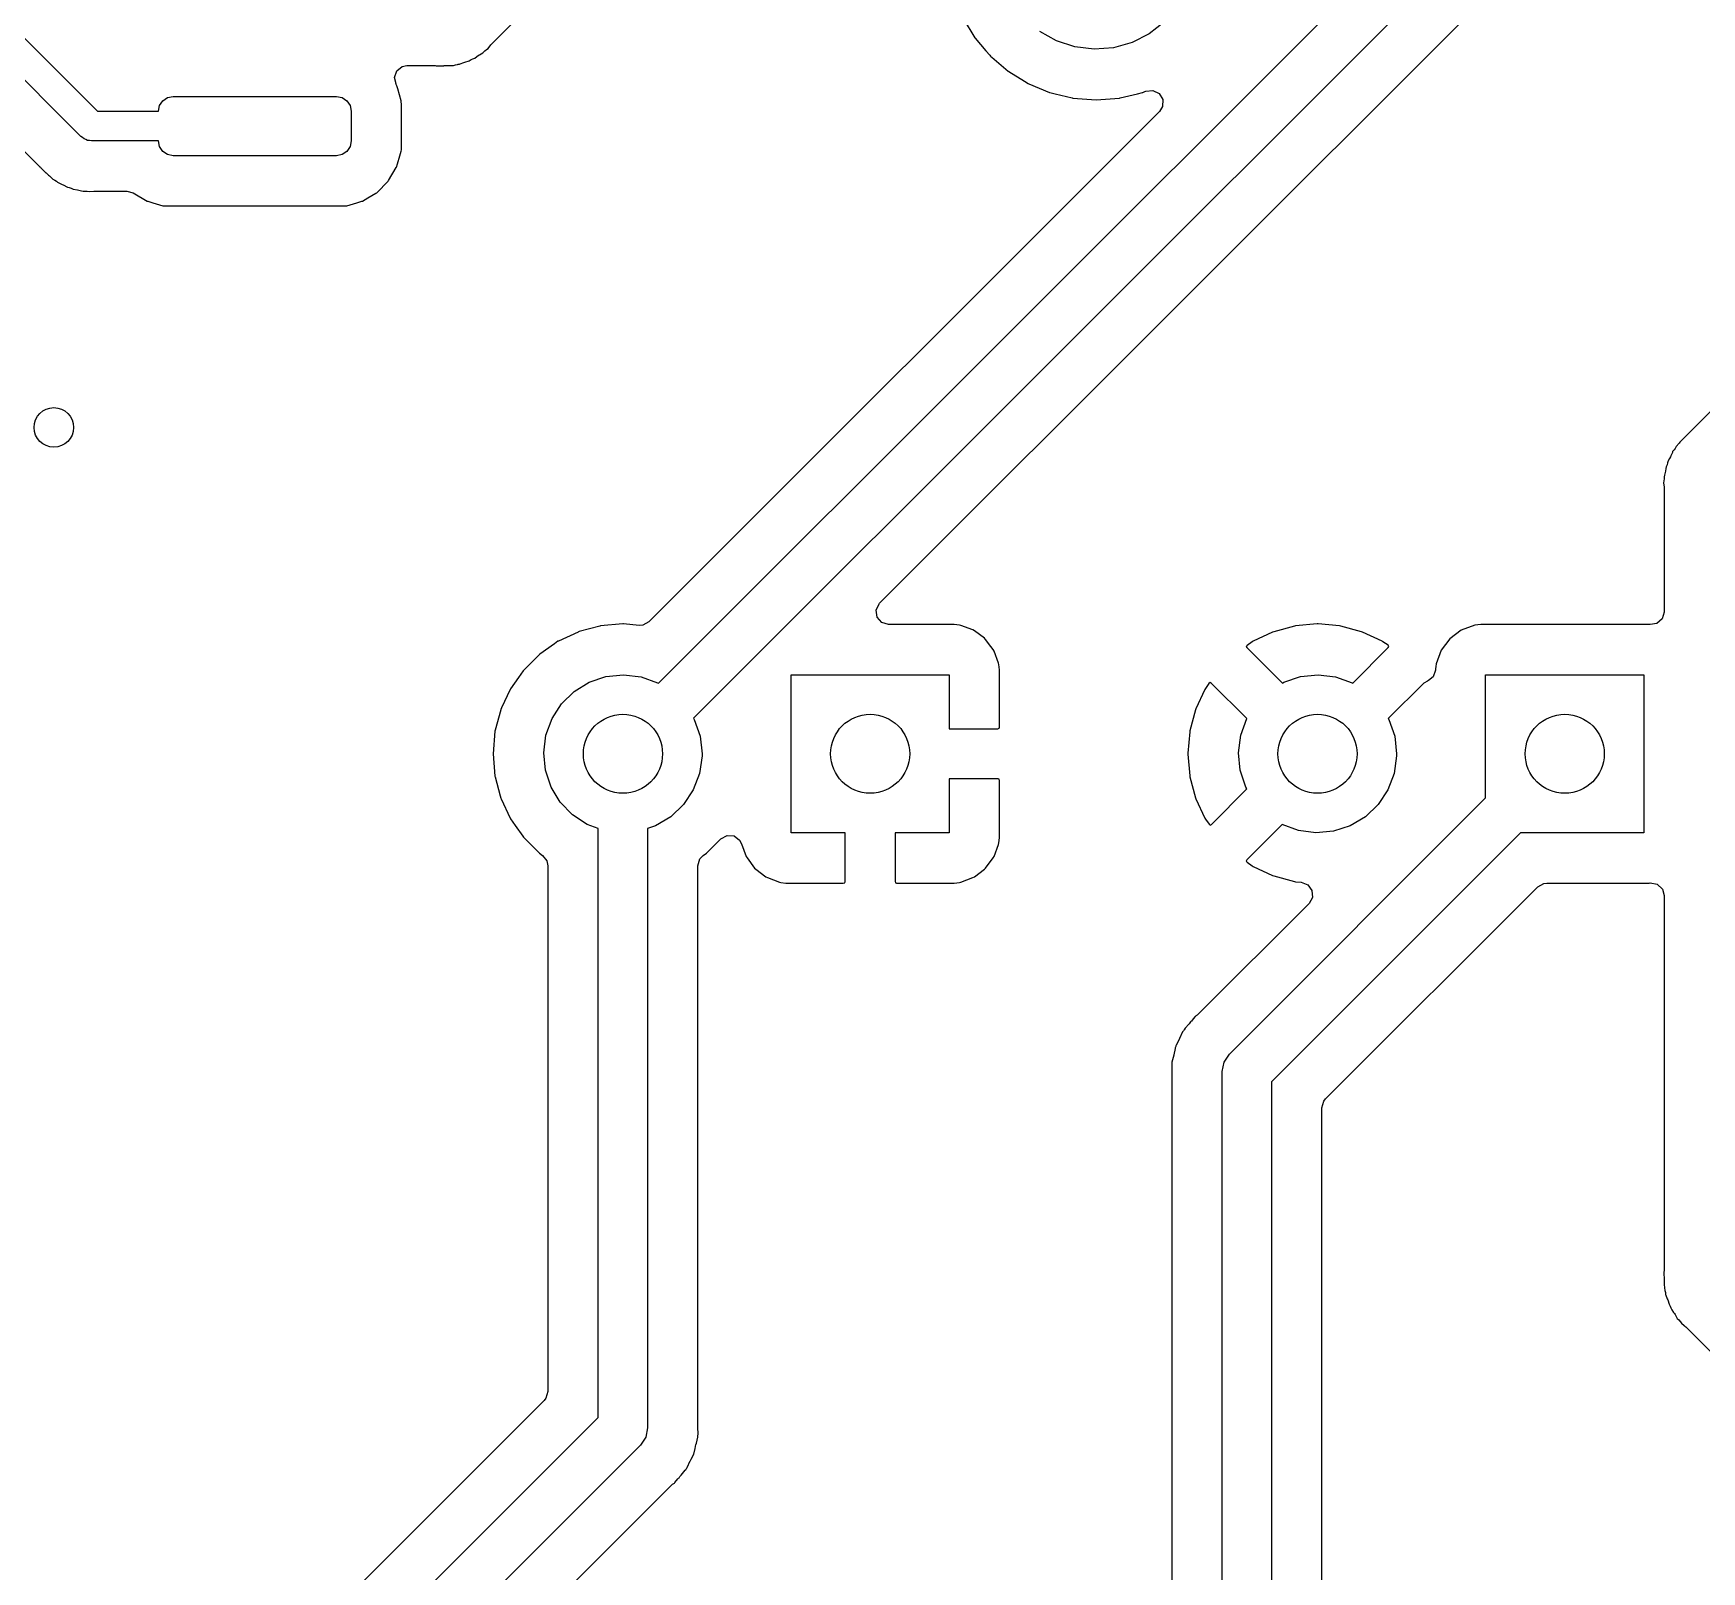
# Model space of a CAD drawing. Extents: x 51 to 243, y -135 to -54.
# Drawn here: x 189.66 to 206.53, y -123.34 to -107.77 of the extents above; entities that cross this region are included whole.
import ezdxf

# ---------------------------------------------------------------- set-up
doc = ezdxf.new("R2010")
doc.units = 0
doc.layers.add('BLACK', color=7, linetype='CONTINUOUS')

msp = doc.modelspace()

# ---------------------------------------------------------------- linework, layer by layer
at = {"layer": 'BLACK', "linetype": 'CONTINUOUS'}
for p, q in [((195.98, -114.349), (206.296, -104.033)), ((206.723, -104.313), (196.333, -114.703)), ((198.216, -113.539), (207.035, -104.72)), ((194.294, -107.881), (196.496, -105.68)), ((199.06, -107.625), (199.179, -107.819)), ((189.38, -107.634), (190.308, -108.562)), ((200.006, -107.85), (199.835, -107.755)), ((200.942, -107.778), (200.768, -107.866)), ((201.096, -107.658), (200.942, -107.778)), ((190.14, -108.818), (189.124, -107.802)), ((194.209, -107.966), (194.224, -107.951)), ((194.224, -107.951), (194.239, -107.938)), ((194.239, -107.938), (194.241, -107.937)), ((194.241, -107.937), (194.256, -107.926)), ((194.256, -107.926), (194.286, -107.89)), ((194.286, -107.89), (194.294, -107.881)), ((199.179, -107.819), (199.179, -107.819)), ((199.179, -107.819), (199.182, -107.823)), ((199.182, -107.823), (199.29, -107.95)), ((199.29, -107.95), (199.329, -107.996)), ((200.191, -107.911), (200.006, -107.85)), ((200.385, -107.934), (200.191, -107.911)), ((200.58, -107.919), (200.385, -107.934)), ((200.768, -107.866), (200.58, -107.919)), ((193.333, -108.154), (193.388, -108.11)), ((193.388, -108.11), (193.436, -108.1)), ((193.436, -108.1), (193.72, -108.1)), ((193.72, -108.1), (193.732, -108.101)), ((193.732, -108.101), (193.732, -108.101)), ((193.732, -108.101), (193.74, -108.103)), ((193.74, -108.103), (193.81, -108.101)), ((193.81, -108.101), (193.814, -108.1)), ((193.814, -108.1), (193.843, -108.1)), ((193.843, -108.1), (193.848, -108.1)), ((193.848, -108.1), (193.86, -108.099)), ((193.86, -108.099), (193.906, -108.098)), ((193.906, -108.098), (193.926, -108.092)), ((193.926, -108.092), (193.946, -108.088)), ((193.946, -108.088), (193.953, -108.087)), ((193.953, -108.087), (193.959, -108.086)), ((193.959, -108.086), (193.967, -108.085)), ((193.959, -108.086), (193.959, -108.086)), ((193.967, -108.085), (193.974, -108.082)), ((193.974, -108.082), (194.01, -108.068)), ((193.974, -108.082), (193.974, -108.082)), ((194.01, -108.068), (194.021, -108.064)), ((194.021, -108.064), (194.066, -108.051)), ((194.066, -108.051), (194.084, -108.04)), ((194.084, -108.04), (194.102, -108.032)), ((194.102, -108.032), (194.122, -108.024)), ((194.122, -108.024), (194.159, -107.996)), ((194.159, -107.996), (194.169, -107.99)), ((194.169, -107.99), (194.202, -107.97)), ((194.202, -107.97), (194.209, -107.966)), ((194.202, -107.97), (194.202, -107.97)), ((199.329, -107.996), (199.336, -108.004)), ((199.336, -108.004), (199.34, -108.007)), ((199.34, -108.007), (199.351, -108.016)), ((199.351, -108.016), (199.517, -108.158)), ((188.791, -108.188), (189.722, -109.12)), ((193.31, -108.222), (193.333, -108.154)), ((193.326, -108.284), (193.31, -108.222)), ((193.327, -108.29), (193.325, -108.284)), ((193.325, -108.284), (193.326, -108.284)), ((193.328, -108.291), (193.327, -108.29)), ((193.332, -108.298), (193.328, -108.291)), ((193.334, -108.306), (193.332, -108.298)), ((199.517, -108.158), (199.521, -108.161)), ((199.521, -108.161), (199.521, -108.161)), ((199.521, -108.161), (199.68, -108.258)), ((199.68, -108.258), (199.719, -108.282)), ((199.719, -108.282), (199.724, -108.284)), ((199.724, -108.284), (199.724, -108.284)), ((199.724, -108.284), (199.934, -108.371)), ((190.934, -108.505), (190.967, -108.456)), ((190.967, -108.456), (191.016, -108.423)), ((191.016, -108.423), (191.073, -108.412)), ((191.073, -108.412), (192.723, -108.412)), ((192.723, -108.412), (192.78, -108.423)), ((192.78, -108.423), (192.829, -108.456)), ((192.829, -108.456), (192.862, -108.505)), ((193.343, -108.335), (193.334, -108.306)), ((193.334, -108.306), (193.334, -108.306)), ((193.379, -108.458), (193.343, -108.335)), ((193.379, -108.465), (193.379, -108.458)), ((193.381, -108.493), (193.379, -108.465)), ((193.379, -108.465), (193.379, -108.465)), ((199.934, -108.371), (199.938, -108.373)), ((199.938, -108.373), (199.99, -108.385)), ((199.99, -108.385), (200.164, -108.427)), ((200.164, -108.427), (200.164, -108.427)), ((200.164, -108.427), (200.169, -108.429)), ((200.169, -108.429), (200.406, -108.447)), ((200.406, -108.447), (200.643, -108.429)), ((200.643, -108.429), (200.648, -108.427)), ((200.648, -108.427), (200.822, -108.385)), ((200.648, -108.427), (200.648, -108.427)), ((200.822, -108.385), (200.874, -108.373)), ((200.874, -108.373), (200.879, -108.371)), ((200.879, -108.371), (200.899, -108.362)), ((200.899, -108.362), (200.907, -108.359)), ((200.907, -108.359), (200.978, -108.352)), ((200.978, -108.352), (201.041, -108.383)), ((201.041, -108.383), (201.078, -108.444)), ((201.078, -108.444), (201.075, -108.515)), ((190.308, -108.562), (190.923, -108.562)), ((190.923, -108.562), (190.934, -108.505)), ((192.862, -108.505), (192.873, -108.562)), ((192.873, -108.562), (192.873, -108.862)), ((193.381, -108.495), (193.381, -108.493)), ((193.381, -108.929), (193.381, -108.495)), ((201.045, -108.565), (195.883, -113.726)), ((201.075, -108.515), (201.045, -108.565)), ((190.157, -108.828), (190.14, -108.818)), ((190.171, -108.842), (190.157, -108.828)), ((190.19, -108.847), (190.171, -108.842)), ((190.207, -108.857), (190.19, -108.847)), ((190.227, -108.857), (190.207, -108.857)), ((190.246, -108.862), (190.227, -108.857)), ((190.923, -108.862), (190.246, -108.862)), ((190.934, -108.919), (190.923, -108.862)), ((190.967, -108.968), (190.934, -108.919)), ((191.016, -109.001), (190.967, -108.968)), ((192.829, -108.968), (192.78, -109.001)), ((192.862, -108.919), (192.829, -108.968)), ((192.873, -108.862), (192.862, -108.919)), ((193.365, -109.013), (193.379, -108.966)), ((193.379, -108.966), (193.38, -108.953)), ((193.38, -108.953), (193.381, -108.931)), ((193.381, -108.931), (193.381, -108.929)), ((193.381, -108.931), (193.381, -108.931)), ((189.722, -109.12), (189.73, -109.128)), ((189.73, -109.128), (189.735, -109.135)), ((189.735, -109.135), (189.74, -109.141)), ((189.74, -109.141), (189.74, -109.141)), ((189.74, -109.141), (189.786, -109.184)), ((191.073, -109.012), (191.016, -109.001)), ((192.723, -109.012), (191.073, -109.012)), ((192.78, -109.001), (192.723, -109.012)), ((193.251, -109.262), (193.328, -109.132)), ((193.328, -109.132), (193.332, -109.126)), ((193.332, -109.126), (193.341, -109.094)), ((193.341, -109.094), (193.365, -109.013)), ((189.786, -109.184), (189.789, -109.186)), ((189.789, -109.186), (189.81, -109.207)), ((189.81, -109.207), (189.813, -109.21)), ((189.813, -109.21), (189.822, -109.217)), ((189.822, -109.217), (189.856, -109.249)), ((189.856, -109.249), (189.863, -109.253)), ((189.863, -109.253), (189.863, -109.253)), ((189.863, -109.253), (189.875, -109.259)), ((189.875, -109.259), (189.891, -109.27)), ((189.891, -109.27), (189.901, -109.278)), ((189.901, -109.278), (189.908, -109.283)), ((189.908, -109.283), (189.915, -109.286)), ((189.915, -109.286), (189.915, -109.286)), ((189.915, -109.286), (189.951, -109.302)), ((189.951, -109.302), (189.961, -109.307)), ((189.961, -109.307), (190.002, -109.329)), ((193.13, -109.386), (193.247, -109.269)), ((193.247, -109.269), (193.251, -109.262)), ((193.251, -109.262), (193.251, -109.262)), ((190.002, -109.329), (190.022, -109.334)), ((190.022, -109.334), (190.041, -109.341)), ((190.041, -109.341), (190.061, -109.349)), ((190.061, -109.349), (190.105, -109.356)), ((190.105, -109.356), (190.106, -109.357)), ((190.106, -109.357), (190.118, -109.359)), ((190.118, -109.359), (190.146, -109.366)), ((190.146, -109.366), (190.163, -109.37)), ((190.163, -109.37), (190.184, -109.37)), ((190.184, -109.37), (190.204, -109.372)), ((190.204, -109.372), (190.225, -109.375)), ((190.225, -109.375), (190.271, -109.371)), ((190.271, -109.371), (190.283, -109.37)), ((190.283, -109.37), (190.605, -109.37)), ((190.605, -109.37), (190.669, -109.388)), ((190.669, -109.388), (190.809, -109.471)), ((190.809, -109.471), (190.817, -109.473)), ((190.817, -109.473), (190.817, -109.473)), ((190.817, -109.473), (190.866, -109.488)), ((192.93, -109.488), (192.979, -109.473)), ((192.979, -109.473), (192.987, -109.471)), ((192.979, -109.473), (192.979, -109.473)), ((192.987, -109.471), (193.041, -109.439)), ((193.041, -109.439), (193.123, -109.39)), ((193.123, -109.39), (193.13, -109.386)), ((193.123, -109.39), (193.123, -109.39)), ((190.866, -109.488), (190.969, -109.518)), ((190.969, -109.518), (190.976, -109.518)), ((190.976, -109.518), (190.976, -109.518)), ((190.976, -109.518), (191.004, -109.52)), ((191.004, -109.52), (191.004, -109.52)), ((191.004, -109.52), (191.006, -109.52)), ((191.006, -109.52), (192.79, -109.52)), ((192.79, -109.52), (192.792, -109.52)), ((192.792, -109.52), (192.82, -109.518)), ((192.792, -109.52), (192.792, -109.52)), ((192.82, -109.518), (192.82, -109.518)), ((192.82, -109.518), (192.827, -109.518)), ((192.827, -109.518), (192.93, -109.488)), ((207.873, -110.346), (206.399, -111.82)), ((206.378, -111.838), (206.335, -111.883)), ((206.384, -111.832), (206.378, -111.838)), ((206.378, -111.838), (206.378, -111.838)), ((206.39, -111.828), (206.384, -111.832)), ((206.399, -111.82), (206.39, -111.828)), ((206.39, -111.828), (206.39, -111.828)), ((206.232, -112.013), (206.217, -112.048)), ((206.235, -112.005), (206.232, -112.013)), ((206.232, -112.013), (206.232, -112.013)), ((206.241, -111.998), (206.235, -112.005)), ((206.249, -111.988), (206.241, -111.998)), ((206.259, -111.972), (206.249, -111.988)), ((206.266, -111.96), (206.259, -111.972)), ((206.27, -111.953), (206.266, -111.96)), ((206.266, -111.96), (206.266, -111.96)), ((206.301, -111.919), (206.27, -111.953)), ((206.309, -111.91), (206.301, -111.919)), ((206.312, -111.907), (206.309, -111.91)), ((206.332, -111.886), (206.312, -111.907)), ((206.335, -111.883), (206.332, -111.886)), ((206.167, -112.176), (206.162, -112.204)), ((206.169, -112.158), (206.167, -112.176)), ((206.178, -112.138), (206.169, -112.158)), ((206.184, -112.12), (206.178, -112.138)), ((206.19, -112.099), (206.184, -112.12)), ((206.203, -112.075), (206.19, -112.099)), ((206.212, -112.058), (206.203, -112.075)), ((206.217, -112.048), (206.212, -112.058)), ((206.147, -112.301), (206.143, -112.322)), ((206.143, -112.322), (206.148, -112.366)), ((206.148, -112.281), (206.147, -112.301)), ((206.153, -112.243), (206.148, -112.26)), ((206.148, -112.26), (206.148, -112.281)), ((206.16, -112.215), (206.153, -112.243)), ((206.162, -112.204), (206.16, -112.215)), ((206.148, -112.366), (206.148, -112.368)), ((206.148, -112.368), (206.148, -112.38)), ((206.148, -112.38), (206.148, -113.63)), ((198.18, -113.61), (198.21, -113.545)), ((198.19, -113.68), (198.18, -113.61)), ((198.237, -113.734), (198.19, -113.68)), ((198.21, -113.545), (198.216, -113.539)), ((206.128, -113.698), (206.075, -113.745)), ((206.148, -113.63), (206.128, -113.698)), ((195.166, -113.83), (194.968, -113.922)), ((195.171, -113.828), (195.166, -113.83)), ((195.166, -113.83), (195.166, -113.83)), ((195.176, -113.826), (195.171, -113.828)), ((195.387, -113.77), (195.176, -113.826)), ((195.176, -113.826), (195.176, -113.826)), ((195.392, -113.768), (195.387, -113.77)), ((195.387, -113.77), (195.387, -113.77)), ((195.62, -113.749), (195.392, -113.768)), ((195.625, -113.749), (195.62, -113.749)), ((195.783, -113.763), (195.625, -113.749)), ((195.821, -113.76), (195.783, -113.763)), ((195.883, -113.726), (195.821, -113.76)), ((198.305, -113.754), (198.237, -113.734)), ((198.965, -113.754), (198.305, -113.754)), ((198.971, -113.754), (198.965, -113.754)), ((199.022, -113.76), (198.971, -113.754)), ((199.038, -113.764), (199.022, -113.76)), ((199.158, -113.809), (199.038, -113.764)), ((199.174, -113.817), (199.158, -113.809)), ((199.276, -113.894), (199.174, -113.817)), ((202.19, -113.831), (201.993, -113.923)), ((202.201, -113.827), (202.19, -113.831)), ((202.411, -113.77), (202.201, -113.827)), ((202.422, -113.768), (202.411, -113.77)), ((202.639, -113.749), (202.422, -113.768)), ((202.65, -113.749), (202.639, -113.749)), ((202.867, -113.768), (202.65, -113.749)), ((202.878, -113.77), (202.867, -113.768)), ((203.088, -113.827), (202.878, -113.77)), ((203.098, -113.831), (203.088, -113.827)), ((203.296, -113.923), (203.098, -113.831)), ((204.098, -113.811), (203.981, -113.899)), ((204.234, -113.76), (204.098, -113.811)), ((204.296, -113.753), (204.234, -113.76)), ((205.993, -113.753), (204.296, -113.753)), ((205.996, -113.754), (205.993, -113.753)), ((206.009, -113.755), (205.996, -113.754)), ((205.996, -113.754), (205.996, -113.754)), ((206.075, -113.745), (206.009, -113.755)), ((194.929, -113.948), (194.78, -114.053)), ((194.963, -113.924), (194.929, -113.948)), ((194.968, -113.922), (194.963, -113.924)), ((194.968, -113.922), (194.968, -113.922)), ((199.288, -113.906), (199.276, -113.894)), ((199.34, -113.975), (199.288, -113.906)), ((199.365, -114.008), (199.34, -113.975)), ((199.373, -114.024), (199.365, -114.008)), ((199.418, -114.144), (199.373, -114.024)), ((201.931, -113.965), (201.923, -113.975)), ((201.923, -113.975), (201.93, -113.988)), ((201.93, -113.988), (202.289, -114.347)), ((201.983, -113.928), (201.931, -113.965)), ((201.993, -113.923), (201.983, -113.928)), ((203.001, -114.347), (203.359, -113.988)), ((203.305, -113.928), (203.296, -113.923)), ((203.357, -113.964), (203.305, -113.928)), ((203.366, -113.976), (203.357, -113.964)), ((203.359, -113.988), (203.366, -113.976)), ((203.894, -114.015), (203.843, -114.152)), ((203.981, -113.899), (203.894, -114.015)), ((194.776, -114.056), (194.614, -114.218)), ((194.78, -114.053), (194.776, -114.056)), ((194.78, -114.053), (194.78, -114.053)), ((199.422, -114.16), (199.418, -114.144)), ((199.428, -114.211), (199.422, -114.16)), ((203.837, -114.204), (203.836, -114.214)), ((203.84, -114.18), (203.837, -114.204)), ((203.843, -114.152), (203.84, -114.18)), ((194.564, -114.289), (194.482, -114.405)), ((194.611, -114.222), (194.564, -114.289)), ((194.614, -114.218), (194.611, -114.222)), ((194.611, -114.222), (194.611, -114.222)), ((195.127, -114.432), (195.279, -114.338)), ((195.279, -114.338), (195.448, -114.281)), ((195.448, -114.281), (195.626, -114.262)), ((195.626, -114.262), (195.803, -114.283)), ((195.803, -114.283), (195.971, -114.343)), ((195.971, -114.343), (195.98, -114.349)), ((197.32, -115.862), (197.32, -114.262)), ((197.32, -114.262), (198.92, -114.262)), ((198.92, -114.262), (198.92, -114.808)), ((199.428, -114.217), (199.428, -114.211)), ((199.428, -114.794), (199.428, -114.217)), ((201.546, -114.35), (201.51, -114.401)), ((201.558, -114.34), (201.546, -114.35)), ((201.57, -114.347), (201.558, -114.34)), ((201.928, -114.705), (201.57, -114.347)), ((202.289, -114.347), (202.304, -114.338)), ((202.304, -114.338), (202.473, -114.281)), ((202.473, -114.281), (202.65, -114.262)), ((202.65, -114.262), (202.827, -114.283)), ((202.827, -114.283), (202.995, -114.343)), ((202.995, -114.343), (203.001, -114.347)), ((203.718, -114.348), (203.359, -114.706)), ((203.756, -114.328), (203.718, -114.348)), ((203.767, -114.322), (203.756, -114.327)), ((203.756, -114.327), (203.756, -114.328)), ((203.756, -114.328), (203.756, -114.328)), ((203.812, -114.284), (203.766, -114.32)), ((203.766, -114.32), (203.767, -114.322)), ((203.836, -114.217), (203.812, -114.284)), ((203.836, -114.214), (203.836, -114.217)), ((204.344, -115.508), (204.344, -114.262)), ((204.344, -114.262), (205.944, -114.262)), ((205.944, -114.262), (205.944, -115.862)), ((194.48, -114.41), (194.393, -114.598)), ((194.482, -114.405), (194.48, -114.41)), ((194.48, -114.41), (194.48, -114.41)), ((195, -114.556), (195.127, -114.432)), ((201.505, -114.41), (201.413, -114.608)), ((201.51, -114.401), (201.505, -114.41)), ((194.384, -114.618), (194.329, -114.824)), ((194.386, -114.613), (194.384, -114.618)), ((194.384, -114.618), (194.384, -114.618)), ((194.393, -114.598), (194.386, -114.613)), ((194.842, -114.874), (194.903, -114.706)), ((194.903, -114.706), (195, -114.556)), ((196.333, -114.703), (196.341, -114.716)), ((201.409, -114.618), (201.353, -114.829)), ((201.413, -114.608), (201.409, -114.618)), ((201.867, -114.874), (201.928, -114.706)), ((201.928, -114.706), (201.928, -114.705)), ((203.359, -114.706), (203.366, -114.716)), ((194.326, -114.834), (194.307, -115.062)), ((194.329, -114.824), (194.326, -114.834)), ((194.82, -115.051), (194.842, -114.874)), ((196.341, -114.716), (196.4, -114.885)), ((198.92, -114.808), (199.41, -114.808)), ((199.41, -114.808), (199.425, -114.804)), ((199.425, -114.804), (199.426, -114.802)), ((199.426, -114.802), (199.428, -114.794)), ((201.351, -114.839), (201.332, -115.057)), ((201.353, -114.829), (201.351, -114.839)), ((201.844, -115.051), (201.867, -114.874)), ((203.366, -114.716), (203.424, -114.885)), ((196.4, -114.885), (196.42, -115.062)), ((203.424, -114.885), (203.444, -115.062)), ((194.307, -115.062), (194.326, -115.29)), ((194.837, -115.228), (194.82, -115.051)), ((196.42, -115.084), (196.395, -115.261)), ((196.42, -115.062), (196.42, -115.084)), ((201.332, -115.057), (201.332, -115.067)), ((201.332, -115.067), (201.351, -115.285)), ((201.862, -115.228), (201.844, -115.051)), ((203.444, -115.084), (203.419, -115.261)), ((203.444, -115.062), (203.444, -115.084)), ((194.326, -115.29), (194.328, -115.295)), ((194.328, -115.295), (194.328, -115.295)), ((194.328, -115.295), (194.379, -115.487)), ((194.894, -115.398), (194.837, -115.228)), ((196.395, -115.261), (196.332, -115.428)), ((199.414, -115.316), (198.92, -115.316)), ((198.92, -115.316), (198.92, -115.862)), ((199.422, -115.318), (199.414, -115.316)), ((199.424, -115.319), (199.422, -115.318)), ((199.428, -115.334), (199.424, -115.319)), ((199.428, -115.907), (199.428, -115.334)), ((201.351, -115.285), (201.353, -115.295)), ((201.353, -115.295), (201.409, -115.506)), ((201.918, -115.398), (201.862, -115.228)), ((203.419, -115.261), (203.356, -115.428)), ((194.379, -115.487), (194.386, -115.511)), ((194.386, -115.511), (194.388, -115.516)), ((194.388, -115.516), (194.388, -115.516)), ((194.388, -115.516), (194.48, -115.714)), ((194.986, -115.55), (194.894, -115.398)), ((195.11, -115.678), (194.986, -115.55)), ((196.332, -115.428), (196.233, -115.576)), ((201.409, -115.506), (201.413, -115.516)), ((201.413, -115.516), (201.505, -115.714)), ((201.571, -115.776), (201.93, -115.417)), ((201.753, -118.1), (204.344, -115.508)), ((201.93, -115.417), (201.918, -115.398)), ((203.356, -115.428), (203.257, -115.576)), ((194.48, -115.714), (194.48, -115.714)), ((194.48, -115.714), (194.482, -115.719)), ((194.482, -115.719), (194.531, -115.788)), ((195.259, -115.776), (195.11, -115.678)), ((196.104, -115.699), (195.95, -115.791)), ((196.233, -115.576), (196.104, -115.699)), ((201.505, -115.714), (201.51, -115.723)), ((201.51, -115.723), (201.547, -115.775)), ((203.128, -115.699), (202.975, -115.791)), ((203.257, -115.576), (203.128, -115.699)), ((194.531, -115.788), (194.608, -115.897)), ((195.37, -115.817), (195.259, -115.776)), ((195.37, -121.776), (195.37, -115.817)), ((195.95, -115.791), (195.87, -115.817)), ((195.87, -115.817), (195.87, -121.88)), ((196.61, -115.922), (196.673, -115.888)), ((196.673, -115.888), (196.744, -115.893)), ((196.744, -115.893), (196.8, -115.936)), ((197.866, -115.862), (197.32, -115.862)), ((197.866, -116.356), (197.866, -115.862)), ((198.92, -115.862), (198.374, -115.862)), ((198.374, -115.862), (198.374, -116.352)), ((201.547, -115.775), (201.557, -115.783)), ((201.557, -115.783), (201.571, -115.776)), ((202.288, -115.778), (201.929, -116.136)), ((204.698, -115.862), (202.18, -118.38)), ((202.451, -115.838), (202.288, -115.778)), ((202.628, -115.862), (202.451, -115.838)), ((202.805, -115.846), (202.628, -115.862)), ((202.975, -115.791), (202.805, -115.846)), ((205.944, -115.862), (204.698, -115.862)), ((194.608, -115.897), (194.614, -115.906)), ((194.614, -115.906), (194.776, -116.068)), ((196.464, -116.068), (196.61, -115.922)), ((196.8, -115.936), (196.818, -115.973)), ((196.818, -115.973), (196.819, -115.972)), ((196.819, -115.972), (196.867, -116.1)), ((199.373, -116.1), (199.418, -115.98)), ((199.418, -115.98), (199.422, -115.964)), ((199.422, -115.964), (199.428, -115.913)), ((199.428, -115.913), (199.428, -115.907)), ((194.776, -116.068), (194.808, -116.091)), ((194.808, -116.091), (194.852, -116.146)), ((194.852, -116.146), (194.861, -116.194)), ((194.861, -116.194), (194.861, -121.514)), ((196.379, -116.194), (196.399, -116.126)), ((196.379, -121.867), (196.379, -116.194)), ((196.399, -116.126), (196.432, -116.091)), ((196.432, -116.091), (196.464, -116.068)), ((196.867, -116.1), (196.875, -116.116)), ((196.875, -116.116), (196.952, -116.218)), ((196.952, -116.218), (196.964, -116.23)), ((196.964, -116.23), (197.066, -116.307)), ((199.174, -116.307), (199.276, -116.23)), ((199.276, -116.23), (199.288, -116.218)), ((199.288, -116.218), (199.365, -116.116)), ((199.365, -116.116), (199.373, -116.1)), ((201.929, -116.136), (201.923, -116.148)), ((201.923, -116.148), (201.932, -116.16)), ((201.932, -116.16), (201.983, -116.196)), ((201.983, -116.196), (201.993, -116.201)), ((201.993, -116.201), (202.19, -116.293)), ((197.066, -116.307), (197.082, -116.315)), ((197.082, -116.315), (197.202, -116.36)), ((197.202, -116.36), (197.218, -116.364)), ((197.218, -116.364), (197.269, -116.37)), ((197.269, -116.37), (197.275, -116.37)), ((197.275, -116.37), (197.848, -116.37)), ((197.848, -116.37), (197.863, -116.366)), ((197.863, -116.366), (197.864, -116.364)), ((197.864, -116.364), (197.866, -116.356)), ((198.374, -116.352), (198.378, -116.367)), ((198.378, -116.367), (198.38, -116.368)), ((198.38, -116.368), (198.388, -116.37)), ((198.388, -116.37), (198.965, -116.37)), ((198.965, -116.37), (198.971, -116.37)), ((198.971, -116.37), (199.022, -116.364)), ((199.022, -116.364), (199.038, -116.36)), ((199.038, -116.36), (199.158, -116.315)), ((199.158, -116.315), (199.174, -116.307)), ((202.19, -116.293), (202.201, -116.297)), ((202.201, -116.297), (202.411, -116.354)), ((202.411, -116.354), (202.422, -116.356)), ((202.422, -116.356), (202.48, -116.361)), ((202.48, -116.361), (202.546, -116.387)), ((202.546, -116.387), (202.588, -116.444)), ((204.872, -116.407), (204.934, -116.373)), ((204.934, -116.373), (204.961, -116.37)), ((204.961, -116.37), (205.993, -116.37)), ((205.993, -116.37), (205.996, -116.37)), ((205.996, -116.37), (206.009, -116.369)), ((205.996, -116.37), (205.996, -116.37)), ((206.009, -116.369), (206.079, -116.381)), ((206.079, -116.381), (206.131, -116.43)), ((202.592, -116.515), (202.558, -116.575)), ((202.588, -116.444), (202.592, -116.515)), ((202.725, -118.554), (204.872, -116.407)), ((206.131, -116.43), (206.148, -116.494)), ((206.148, -116.494), (206.148, -120.285)), ((202.558, -116.575), (201.441, -117.693)), ((201.404, -117.723), (201.375, -117.758)), ((201.409, -117.718), (201.404, -117.723)), ((201.404, -117.723), (201.404, -117.723)), ((201.415, -117.714), (201.409, -117.718)), ((201.427, -117.705), (201.415, -117.714)), ((201.415, -117.714), (201.415, -117.714)), ((201.441, -117.693), (201.427, -117.705)), ((201.28, -117.875), (201.249, -117.941)), ((201.285, -117.869), (201.28, -117.875)), ((201.288, -117.864), (201.285, -117.869)), ((201.291, -117.859), (201.288, -117.864)), ((201.295, -117.853), (201.291, -117.859)), ((201.306, -117.839), (201.295, -117.853)), ((201.342, -117.797), (201.306, -117.839)), ((201.345, -117.794), (201.342, -117.797)), ((201.36, -117.774), (201.345, -117.794)), ((201.362, -117.771), (201.36, -117.774)), ((201.368, -117.766), (201.362, -117.771)), ((201.375, -117.758), (201.368, -117.766)), ((201.204, -118.042), (201.191, -118.107)), ((201.205, -118.035), (201.204, -118.042)), ((201.204, -118.042), (201.204, -118.042)), ((201.208, -118.029), (201.205, -118.035)), ((201.21, -118.023), (201.208, -118.029)), ((201.212, -118.017), (201.21, -118.023)), ((201.214, -118.01), (201.212, -118.017)), ((201.247, -117.945), (201.214, -118.01)), ((201.249, -117.941), (201.247, -117.945)), ((201.171, -118.201), (201.169, -118.208)), ((201.169, -118.208), (201.17, -118.216)), ((201.17, -118.216), (201.171, -118.286)), ((201.172, -118.182), (201.171, -118.193)), ((201.171, -118.193), (201.171, -118.193)), ((201.171, -118.193), (201.171, -118.197)), ((201.171, -118.197), (201.171, -118.201)), ((201.19, -118.111), (201.172, -118.182)), ((201.191, -118.107), (201.19, -118.111)), ((201.68, -118.276), (201.699, -118.181)), ((201.699, -118.181), (201.753, -118.1)), ((201.171, -118.286), (201.171, -118.289)), ((201.171, -118.289), (201.171, -124.538)), ((201.68, -124.919), (201.68, -118.276)), ((202.18, -118.38), (202.18, -124.919)), ((202.689, -118.643), (202.709, -118.575)), ((202.709, -118.575), (202.725, -118.554)), ((202.689, -124.537), (202.689, -118.643)), ((206.148, -120.297), (206.146, -120.304)), ((206.146, -120.304), (206.146, -120.319)), ((206.146, -120.319), (206.148, -120.375)), ((206.148, -120.285), (206.148, -120.297)), ((206.148, -120.375), (206.148, -120.379)), ((206.148, -120.379), (206.148, -120.408)), ((206.148, -120.408), (206.149, -120.413)), ((206.149, -120.413), (206.15, -120.424)), ((206.15, -120.424), (206.151, -120.471)), ((206.151, -120.471), (206.156, -120.486)), ((206.156, -120.486), (206.157, -120.491)), ((206.157, -120.491), (206.161, -120.511)), ((206.161, -120.511), (206.164, -120.532)), ((206.164, -120.532), (206.167, -120.539)), ((206.167, -120.539), (206.167, -120.539)), ((206.167, -120.539), (206.181, -120.575)), ((206.181, -120.575), (206.185, -120.586)), ((206.185, -120.586), (206.198, -120.63)), ((206.198, -120.63), (206.209, -120.649)), ((206.209, -120.649), (206.217, -120.667)), ((206.217, -120.667), (206.225, -120.687)), ((206.225, -120.687), (206.245, -120.714)), ((206.245, -120.714), (206.252, -120.724)), ((206.252, -120.724), (206.259, -120.734)), ((206.259, -120.734), (206.278, -120.767)), ((206.278, -120.767), (206.278, -120.767)), ((206.278, -120.767), (206.282, -120.774)), ((206.282, -120.774), (206.298, -120.789)), ((206.298, -120.789), (206.31, -120.804)), ((206.31, -120.804), (206.323, -120.821)), ((206.323, -120.821), (206.352, -120.846)), ((206.352, -120.846), (206.359, -120.851)), ((206.359, -120.851), (206.367, -120.859)), ((206.367, -120.859), (208.572, -123.063)), ((194.825, -121.603), (192.093, -124.335)), ((194.841, -121.582), (194.825, -121.603)), ((194.861, -121.514), (194.841, -121.582)), ((192.266, -124.88), (195.37, -121.776)), ((195.87, -121.88), (195.851, -121.976)), ((196.378, -121.967), (196.379, -121.963)), ((196.379, -121.87), (196.379, -121.867)), ((196.381, -121.948), (196.379, -121.87)), ((196.379, -121.955), (196.381, -121.948)), ((196.379, -121.959), (196.379, -121.955)), ((196.379, -121.963), (196.379, -121.959)), ((196.379, -121.963), (196.379, -121.963)), ((195.797, -122.057), (192.62, -125.234)), ((195.851, -121.976), (195.797, -122.057)), ((196.338, -122.139), (196.34, -122.133)), ((196.34, -122.133), (196.342, -122.128)), ((196.342, -122.128), (196.345, -122.121)), ((196.345, -122.121), (196.351, -122.09)), ((196.351, -122.09), (196.359, -122.05)), ((196.359, -122.05), (196.36, -122.045)), ((196.36, -122.045), (196.363, -122.037)), ((196.363, -122.037), (196.378, -121.974)), ((196.378, -121.974), (196.378, -121.967)), ((196.255, -122.304), (196.259, -122.297)), ((196.259, -122.297), (196.262, -122.292)), ((196.262, -122.292), (196.265, -122.287)), ((196.265, -122.287), (196.27, -122.281)), ((196.27, -122.281), (196.301, -122.215)), ((196.301, -122.215), (196.303, -122.211)), ((196.303, -122.211), (196.31, -122.198)), ((196.31, -122.198), (196.336, -122.146)), ((196.336, -122.146), (196.338, -122.139)), ((194.406, -124.166), (196.109, -122.464)), ((196.109, -122.464), (196.123, -122.451)), ((196.123, -122.451), (196.135, -122.443)), ((196.135, -122.443), (196.141, -122.439)), ((196.135, -122.443), (196.135, -122.443)), ((196.141, -122.439), (196.146, -122.433)), ((196.146, -122.433), (196.175, -122.398)), ((196.146, -122.433), (196.146, -122.433)), ((196.175, -122.398), (196.182, -122.391)), ((196.182, -122.391), (196.188, -122.385)), ((196.188, -122.385), (196.196, -122.374)), ((196.196, -122.374), (196.205, -122.363)), ((196.205, -122.363), (196.208, -122.359)), ((196.208, -122.359), (196.251, -122.309)), ((196.251, -122.309), (196.255, -122.304)), ((196.251, -122.309), (196.251, -122.309))]:
    msp.add_line(p, q, dxfattribs=at)
at = {"layer": 'BLACK'}
for centre, radius in [((189.865, -111.76), 0.2), ((195.62, -115.062), 0.4), ((198.12, -115.062), 0.4), ((202.644, -115.062), 0.4), ((205.144, -115.062), 0.4)]:
    msp.add_circle(centre, radius, dxfattribs=at)

doc.saveas('drawing.dxf')
